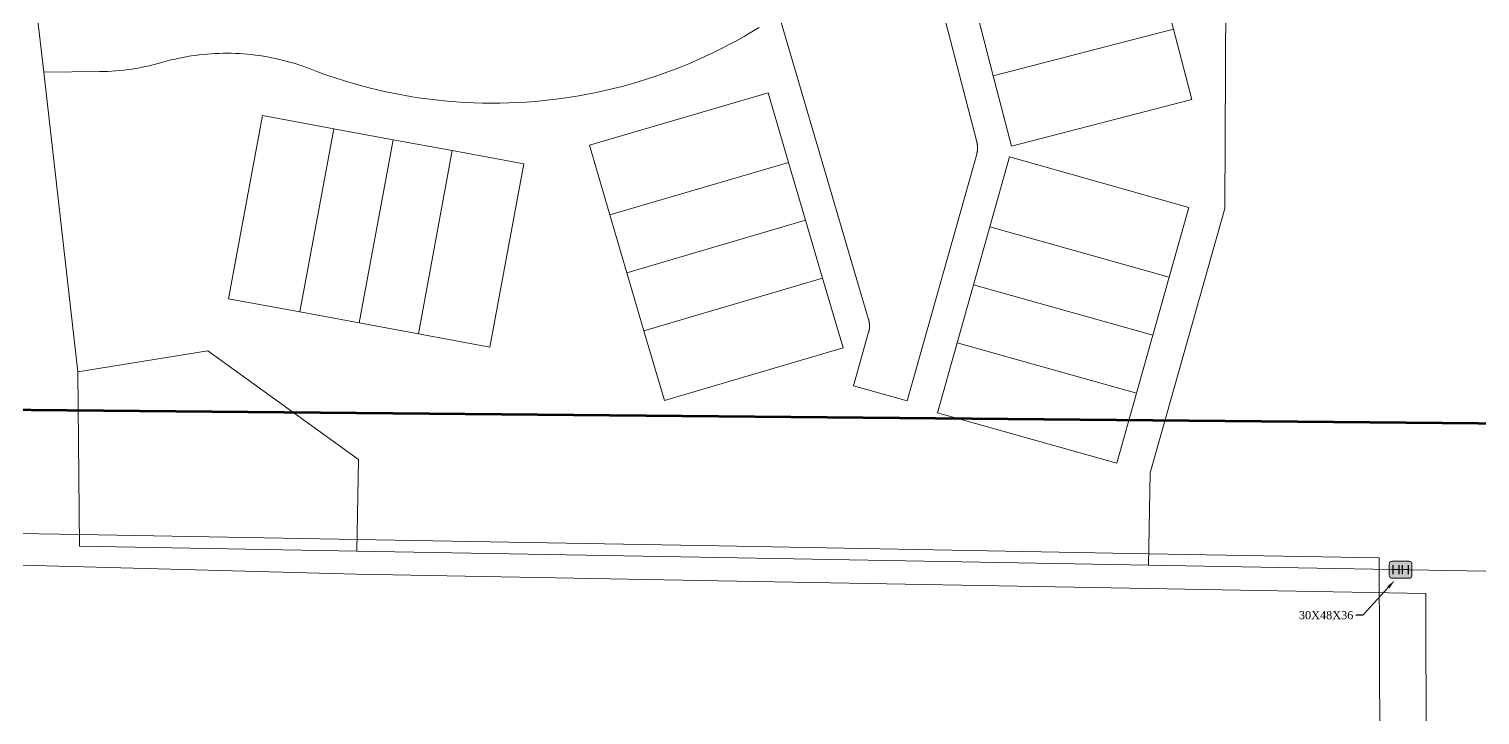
# Model space of a CAD drawing. Header units: feet. Extents: x 865220 to 2774701, y -2240498 to 961524.
# Drawn here: x 2767417 to 2768043, y 957301 to 957597 of the extents above; entities that cross this region are included whole.
import ezdxf
from ezdxf import colors
from ezdxf.entities.mleader import LeaderData, LeaderLine
from ezdxf.enums import TextEntityAlignment as Align
from ezdxf.lldxf.tags import DXFTag
from ezdxf.math import Vec2, Vec3

# ---------------------------------------------------------------- set-up
doc = ezdxf.new("R2010")
doc.units = ezdxf.units.FT
doc.header["$LTSCALE"] = 0.015
doc.header["$MEASUREMENT"] = 0
for name, color, linetype, lineweight in [('216A', 112, '216A', 5), ('DETAIL', 7, 'Continuous', 5), ('F1', 112, 'F1', 5), ('Parcels', 7, 'Continuous', 0), ('PROP_TEL', 6, 'Continuous', 5), ('Route_3_PSAs', 1, 'Continuous', 100), ('RUNNING LINE (UNDERGROUND)', 10, 'Continuous', 40)]:
    doc.layers.add(name, color=color, linetype=linetype, lineweight=lineweight)
doc.layers.add('TELEPHONE STRUCT-PROP', color=6, linetype='Continuous')
doc.styles.add('Line', font='txt.shx', dxfattribs={"height": 3})
doc.styles.get("Standard").update_dxf_attribs({"font": 'times.ttf'})
doc.styles.add('Utilities', font='arial.ttf', dxfattribs={"height": 2.5})
tags = doc.linetypes.add('216A', pattern='A,80,-5,["216A",Line,S=1.5,R=0,X=0,Y=-1.5],-24', length=109).pattern_tags.tags
tags[6] = DXFTag(74, 10)
tags = doc.linetypes.add('F1', pattern='A,15,-5,["F1",Line,S=1.5,R=0,X=0,Y=-1.5],-12', length=32).pattern_tags.tags
tags[6] = DXFTag(74, 10)

# ---------------------------------------------------------------- blocks, each defined once
blk = doc.blocks.new('NEW HH')
at = {"ltscale": 40, "true_color": 0xffffff}
h = blk.add_hatch(color=7, dxfattribs=at)
h.dxf.hatch_style = 1
h.paths.add_polyline_path([(-0.0611, -0.0305, 0.414214), (-0.0458, -0.0458), (0.0458, -0.0458, 0.414214), (0.0611, -0.0305), (0.0611, 0.0305, 0.414214), (0.0458, 0.0458), (-0.0458, 0.0458, 0.414214), (-0.0611, 0.0305)])
at = {"layer": 'RUNNING LINE (UNDERGROUND)', "color": 6, "lineweight": 0, "const_width": 0.005, "flags": 128}
blk.add_lwpolyline([(-0.0611, 0.0305), (-0.0611, -0.0305, 0.414214), (-0.0458, -0.0458), (0.0458, -0.0458, 0.414214), (0.0611, -0.0305), (0.0611, 0.0305, 0.414214), (0.0458, 0.0458), (-0.0458, 0.0458, 0.414214)], format="xyb", close=True, dxfattribs=at)
at = {"layer": 'TELEPHONE STRUCT-PROP', "color": 18, "true_color": 0x000000, "style": 'Utilities'}
blk.add_text('HH', height=0.05, dxfattribs=at).set_placement((0, 0), align=Align.MIDDLE_CENTER)

msp = doc.modelspace()

# ---------------------------------------------------------------- linework, layer by layer
at = {"layer": '216A', "lineweight": 5, "ltscale": 100, "flags": 128}
msp.add_lwpolyline([(2767356.47, 957015.33), (2767376.1, 957028.14), (2767376.76, 957081.3), (2767379.63, 957212.41), (2767338.93, 957238.59), (2767344.49, 957367.84), (2767558.49, 957361.97), (2767714.65, 957359.18), (2767900.01, 957355.87), (2768019.78, 957353.72), (2768020.51, 957006.12), (2768020.79, 956873.01), (2768020.26, 956779.74), (2768020.08, 956769.66), (2768019.46, 956759.38), (2768018.4, 956749.13), (2768005.37, 956739.88)], dxfattribs=at)
at = {"layer": 'F1', "lineweight": 5, "ltscale": 100, "flags": 128}
msp.add_lwpolyline([(2762748.33, 957374.81), (2762960.37, 957419), (2762983.49, 957423.51), (2763006.68, 957427.66), (2763029.92, 957431.45), (2763053.23, 957434.87), (2763076.58, 957437.93), (2763099.98, 957440.63), (2763123.42, 957442.95), (2763146.89, 957444.92), (2763170.4, 957446.51), (2763193.92, 957447.74), (2763217.46, 957448.6), (2763241.01, 957449.09), (2763264.56, 957449.21), (2763288.09, 957448.96), (2763898.42, 957437.84), (2763911.65, 957437.59), (2764110.47, 957433.97), (2764258.82, 957431.26), (2764344.8, 957429.7), (2764430.77, 957428.13), (2764613.84, 957424.79), (2764650.81, 957424.12), (2764872.03, 957420.08), (2765091.05, 957416.09), (2765115.56, 957415.64), (2765165.75, 957414.74), (2765179.39, 957414.5), (2765198.72, 957414.15), (2765220.29, 957413.77), (2765320.9, 957411.97), (2765350.61, 957411.44), (2765465.5, 957409.39), (2765557.35, 957407.74), (2765675.45, 957405.63), (2765910.62, 957401.43), (2766045.82, 957399.01), (2766177.34, 957396.66), (2766178.33, 957401.65), (2766182.9, 957401.56), (2766276.74, 957399.88), (2766369.02, 957398.24), (2766416.48, 957397.39), (2766466.57, 957396.49), (2766552.35, 957394.96), (2766638.35, 957393.42), (2766724.36, 957391.88), (2766738.36, 957391.63), (2766810.37, 957390.35), (2766896.38, 957388.81), (2766982.39, 957387.27), (2767065.39, 957385.79), (2767068.4, 957385.73), (2767154.41, 957384.2), (2767240.41, 957382.66), (2767439.22, 957379.1), (2767558.76, 957376.97), (2767714.92, 957374.18), (2767900.28, 957370.86), (2767999.75, 957369.08), (2768000.51, 957006.08), (2768000.79, 956873.04), (2768000.26, 956779.98), (2767999.2, 956770.45), (2767998.88, 956761.04), (2767996.64, 956751.79), (2767993.37, 956744.46)], dxfattribs=at)
at = {"layer": 'Parcels', "lineweight": 5}
for p, q in [((2767933.92, 957674.44), (2767933.05, 957519.74)), ((2767798.34, 957655.53), (2767826.13, 957548.42)), ((2767904.42, 957622.25), (2767910.95, 957597.09)), ((2767419.19, 957617.56), (2767423.65, 957578.55)), ((2767740.8, 957603.41), (2767779.44, 957471.88)), ((2767826.67, 957602.08), (2767833.2, 957576.91)), ((2767722.42, 957592.08), (2767725.73, 957593.94)), ((2767729.02, 957595.86), (2767725.73, 957593.94)), ((2767732.27, 957597.84), (2767729.02, 957595.86)), ((2767910.95, 957597.09), (2767833.2, 957576.91)), ((2767910.95, 957597.09), (2767910.95, 957597.09)), ((2767918.82, 957566.76), (2767910.95, 957597.09)), ((2767712.28, 957586.85), (2767715.69, 957588.53)), ((2767719.07, 957590.28), (2767715.69, 957588.53)), ((2767719.07, 957590.28), (2767722.42, 957592.08)), ((2767466.79, 957580.78), (2767465.08, 957580.44)), ((2767468.5, 957581.14), (2767466.79, 957580.78)), ((2767470.2, 957581.53), (2767468.5, 957581.14)), ((2767471.89, 957581.96), (2767470.2, 957581.53)), ((2767471.89, 957581.96), (2767474.64, 957582.71)), ((2767474.64, 957582.71), (2767476.93, 957583.34)), ((2767478.62, 957583.77), (2767476.93, 957583.34)), ((2767480.32, 957584.17), (2767478.62, 957583.77)), ((2767482.02, 957584.55), (2767480.32, 957584.17)), ((2767482.02, 957584.55), (2767483.73, 957584.89)), ((2767483.73, 957584.89), (2767485.45, 957585.2)), ((2767485.45, 957585.2), (2767487.17, 957585.48)), ((2767487.17, 957585.48), (2767488.9, 957585.73)), ((2767490.63, 957585.96), (2767488.9, 957585.73)), ((2767490.63, 957585.96), (2767492.37, 957586.15)), ((2767494.1, 957586.31), (2767492.37, 957586.15)), ((2767495.84, 957586.44), (2767494.1, 957586.31)), ((2767495.84, 957586.44), (2767497.59, 957586.54)), ((2767497.59, 957586.54), (2767499.33, 957586.61)), ((2767501.07, 957586.65), (2767499.33, 957586.61)), ((2767502.82, 957586.66), (2767501.07, 957586.65)), ((2767502.82, 957586.66), (2767504.56, 957586.64)), ((2767506.31, 957586.58), (2767504.56, 957586.64)), ((2767508.05, 957586.5), (2767506.31, 957586.58)), ((2767508.05, 957586.5), (2767509.79, 957586.39)), ((2767509.79, 957586.39), (2767511.53, 957586.25)), ((2767511.53, 957586.25), (2767513.27, 957586.07)), ((2767513.27, 957586.07), (2767515, 957585.87)), ((2767516.73, 957585.63), (2767515, 957585.87)), ((2767516.73, 957585.63), (2767518.46, 957585.37)), ((2767518.46, 957585.37), (2767520.18, 957585.08)), ((2767521.89, 957584.75), (2767520.18, 957585.08)), ((2767523.6, 957584.4), (2767521.89, 957584.75)), ((2767523.6, 957584.4), (2767525.3, 957584.01)), ((2767525.3, 957584.01), (2767527, 957583.6)), ((2767528.69, 957583.16), (2767527, 957583.6)), ((2767528.69, 957583.16), (2767530.37, 957582.69)), ((2767532.04, 957582.18), (2767530.37, 957582.69)), ((2767533.7, 957581.65), (2767532.04, 957582.18)), ((2767533.7, 957581.65), (2767535.35, 957581.09)), ((2767537, 957580.51), (2767535.35, 957581.09)), ((2767698.36, 957580.71), (2767694.82, 957579.33)), ((2767698.36, 957580.71), (2767701.88, 957582.15)), ((2767705.37, 957583.66), (2767701.88, 957582.15)), ((2767705.37, 957583.66), (2767708.84, 957585.22)), ((2767712.28, 957586.85), (2767708.84, 957585.22)), ((2767447.73, 957578.77), (2767423.65, 957578.55)), ((2767423.65, 957578.55), (2767438.42, 957449.21)), ((2767449.47, 957578.8), (2767447.73, 957578.77)), ((2767451.22, 957578.86), (2767449.47, 957578.8)), ((2767451.22, 957578.86), (2767452.96, 957578.95)), ((2767454.7, 957579.07), (2767452.96, 957578.95)), ((2767454.7, 957579.07), (2767456.44, 957579.23)), ((2767458.18, 957579.41), (2767456.44, 957579.23)), ((2767458.18, 957579.41), (2767459.91, 957579.62)), ((2767461.64, 957579.87), (2767459.91, 957579.62)), ((2767463.36, 957580.14), (2767461.64, 957579.87)), ((2767465.08, 957580.44), (2767463.36, 957580.14)), ((2767537, 957580.51), (2767538.63, 957579.89)), ((2767538.63, 957579.89), (2767542.19, 957578.54)), ((2767542.19, 957578.54), (2767545.77, 957577.26)), ((2767549.37, 957576.04), (2767545.77, 957577.26)), ((2767549.37, 957576.04), (2767552.99, 957574.89)), ((2767556.64, 957573.79), (2767552.99, 957574.89)), ((2767680.42, 957574.43), (2767676.77, 957573.36)), ((2767680.42, 957574.43), (2767684.05, 957575.56)), ((2767684.05, 957575.56), (2767687.66, 957576.75)), ((2767687.66, 957576.75), (2767691.25, 957578.01)), ((2767694.82, 957579.33), (2767691.25, 957578.01)), ((2767833.2, 957576.91), (2767841.07, 957546.59)), ((2767833.2, 957576.91), (2767833.2, 957576.91)), ((2767560.3, 957572.76), (2767556.64, 957573.79)), ((2767563.98, 957571.8), (2767560.3, 957572.76)), ((2767563.98, 957571.8), (2767567.67, 957570.9)), ((2767571.38, 957570.06), (2767567.67, 957570.9)), ((2767575.1, 957569.29), (2767571.38, 957570.06)), ((2767575.1, 957569.29), (2767578.84, 957568.58)), ((2767578.84, 957568.58), (2767582.59, 957567.94)), ((2767650.77, 957567.7), (2767654.52, 957568.31)), ((2767658.26, 957568.99), (2767654.52, 957568.31)), ((2767658.26, 957568.99), (2767661.99, 957569.74)), ((2767736.14, 957569.62), (2767659.07, 957546.98)), ((2767661.99, 957569.74), (2767665.71, 957570.55)), ((2767669.41, 957571.42), (2767665.71, 957570.55)), ((2767673.1, 957572.36), (2767669.41, 957571.42)), ((2767673.1, 957572.36), (2767676.77, 957573.36)), ((2767736.14, 957569.62), (2767744.97, 957539.56)), ((2767586.35, 957567.36), (2767582.59, 957567.94)), ((2767590.12, 957566.85), (2767586.35, 957567.36)), ((2767593.9, 957566.41), (2767590.12, 957566.85)), ((2767597.68, 957566.03), (2767593.9, 957566.41)), ((2767597.68, 957566.03), (2767601.47, 957565.72)), ((2767605.27, 957565.47), (2767601.47, 957565.72)), ((2767605.27, 957565.47), (2767609.07, 957565.3)), ((2767609.07, 957565.3), (2767612.87, 957565.18)), ((2767612.87, 957565.18), (2767616.67, 957565.14)), ((2767616.67, 957565.14), (2767620.47, 957565.16)), ((2767620.47, 957565.16), (2767624.28, 957565.24)), ((2767624.28, 957565.24), (2767628.08, 957565.39)), ((2767631.87, 957565.61), (2767628.08, 957565.39)), ((2767635.67, 957565.9), (2767631.87, 957565.61)), ((2767635.67, 957565.9), (2767639.45, 957566.25)), ((2767643.23, 957566.67), (2767639.45, 957566.25)), ((2767643.23, 957566.67), (2767647.01, 957567.15)), ((2767647.01, 957567.15), (2767650.77, 957567.7)), ((2767841.07, 957546.59), (2767918.82, 957566.76)), ((2767517.94, 957559.79), (2767503.37, 957480.79)), ((2767548.75, 957554.1), (2767517.94, 957559.79)), ((2767548.75, 957554.1), (2767534.17, 957475.11)), ((2767534.17, 957475.11), (2767548.75, 957554.1)), ((2767548.75, 957554.1), (2767548.75, 957554.1)), ((2767548.75, 957554.1), (2767574.32, 957549.38)), ((2767574.32, 957549.38), (2767559.74, 957470.39)), ((2767559.74, 957470.39), (2767574.32, 957549.38)), ((2767599.88, 957544.66), (2767574.32, 957549.38)), ((2767574.32, 957549.38), (2767574.32, 957549.38)), ((2767574.32, 957549.38), (2767599.88, 957544.66)), ((2767599.88, 957544.66), (2767585.31, 957465.67)), ((2767599.88, 957544.66), (2767599.88, 957544.66)), ((2767599.88, 957544.66), (2767630.69, 957538.98)), ((2767667.9, 957516.92), (2767659.07, 957546.98)), ((2767796.05, 957436.75), (2767826.08, 957543.19)), ((2767826.12, 957543.36), (2767826.08, 957543.19)), ((2767826.12, 957543.36), (2767826.16, 957543.53)), ((2767826.13, 957548.42), (2767826.19, 957548.2)), ((2767826.2, 957543.7), (2767826.16, 957543.53)), ((2767826.19, 957548.2), (2767826.22, 957548.03)), ((2767826.24, 957543.87), (2767826.2, 957543.7)), ((2767826.26, 957547.86), (2767826.22, 957548.03)), ((2767826.28, 957544.04), (2767826.24, 957543.87)), ((2767826.29, 957547.69), (2767826.26, 957547.86)), ((2767826.31, 957544.21), (2767826.28, 957544.04)), ((2767826.32, 957547.51), (2767826.29, 957547.69)), ((2767826.31, 957544.21), (2767826.33, 957544.38)), ((2767826.35, 957547.34), (2767826.32, 957547.51)), ((2767826.36, 957544.56), (2767826.33, 957544.38)), ((2767826.35, 957547.34), (2767826.37, 957547.17)), ((2767826.38, 957544.73), (2767826.36, 957544.56)), ((2767826.39, 957546.99), (2767826.37, 957547.17)), ((2767826.4, 957544.9), (2767826.38, 957544.73)), ((2767826.41, 957546.82), (2767826.39, 957546.99)), ((2767826.42, 957545.08), (2767826.4, 957544.9)), ((2767826.42, 957546.65), (2767826.41, 957546.82)), ((2767826.42, 957546.65), (2767826.44, 957546.47)), ((2767826.42, 957545.08), (2767826.43, 957545.25)), ((2767826.43, 957545.25), (2767826.44, 957545.43)), ((2767826.44, 957546.3), (2767826.44, 957546.47)), ((2767826.45, 957546.12), (2767826.44, 957546.3)), ((2767826.45, 957545.6), (2767826.44, 957545.43)), ((2767826.45, 957545.95), (2767826.45, 957546.12)), ((2767826.45, 957545.77), (2767826.45, 957545.95)), ((2767826.45, 957545.77), (2767826.45, 957545.6)), ((2767616.11, 957459.98), (2767630.69, 957538.98)), ((2767630.69, 957538.98), (2767630.69, 957538.98)), ((2767667.9, 957516.92), (2767744.97, 957539.56)), ((2767744.97, 957539.56), (2767744.97, 957539.56)), ((2767744.97, 957539.56), (2767752.3, 957514.62)), ((2767831.78, 957511.86), (2767840.29, 957542.01)), ((2767917.6, 957520.21), (2767840.29, 957542.01)), ((2767900.91, 957405.79), (2767933.05, 957519.74)), ((2767917.6, 957520.21), (2767909.09, 957490.05)), ((2767667.9, 957516.92), (2767675.23, 957491.98)), ((2767675.23, 957491.98), (2767667.9, 957516.92)), ((2767752.3, 957514.62), (2767675.23, 957491.98)), ((2767759.62, 957489.67), (2767752.3, 957514.62)), ((2767752.3, 957514.62), (2767752.3, 957514.62)), ((2767752.3, 957514.62), (2767759.62, 957489.67)), ((2767824.73, 957486.84), (2767831.78, 957511.86)), ((2767831.78, 957511.86), (2767909.09, 957490.05)), ((2767909.09, 957490.05), (2767831.78, 957511.86)), ((2767831.78, 957511.86), (2767831.78, 957511.86)), ((2767675.23, 957491.98), (2767682.56, 957467.03)), ((2767682.56, 957467.03), (2767675.23, 957491.98)), ((2767759.62, 957489.67), (2767682.56, 957467.03)), ((2767682.56, 957467.03), (2767759.62, 957489.67)), ((2767768.45, 957459.61), (2767759.62, 957489.67)), ((2767759.62, 957489.67), (2767759.62, 957489.67)), ((2767824.73, 957486.84), (2767817.67, 957461.82)), ((2767824.73, 957486.84), (2767902.03, 957465.03)), ((2767902.03, 957465.03), (2767909.09, 957490.05)), ((2767909.09, 957490.05), (2767902.03, 957465.03)), ((2767909.09, 957490.05), (2767909.09, 957490.05)), ((2767503.37, 957480.79), (2767534.17, 957475.11)), ((2767534.17, 957475.11), (2767559.74, 957470.39)), ((2767585.31, 957465.67), (2767559.74, 957470.39)), ((2767779.49, 957471.7), (2767779.44, 957471.88)), ((2767779.49, 957471.7), (2767779.54, 957471.53)), ((2767779.58, 957471.36), (2767779.54, 957471.53)), ((2767779.58, 957471.36), (2767779.62, 957471.19)), ((2767779.65, 957471.02), (2767779.62, 957471.19)), ((2767779.69, 957470.85), (2767779.65, 957471.02)), ((2767779.69, 957470.85), (2767779.72, 957470.67)), ((2767779.74, 957470.5), (2767779.72, 957470.67)), ((2767779.74, 957470.5), (2767779.76, 957470.33)), ((2767779.76, 957470.33), (2767779.79, 957470.15)), ((2767779.78, 957467.89), (2767779.79, 957468.06)), ((2767779.8, 957469.98), (2767779.79, 957470.15)), ((2767779.79, 957468.06), (2767779.81, 957468.24)), ((2767779.82, 957469.81), (2767779.8, 957469.98)), ((2767779.81, 957468.24), (2767779.82, 957468.41)), ((2767779.82, 957469.81), (2767779.83, 957469.63)), ((2767779.83, 957468.59), (2767779.82, 957468.41)), ((2767779.84, 957469.46), (2767779.83, 957469.63)), ((2767779.84, 957468.76), (2767779.83, 957468.59)), ((2767779.84, 957469.28), (2767779.84, 957469.46)), ((2767779.84, 957469.28), (2767779.84, 957469.11)), ((2767779.84, 957469.11), (2767779.84, 957468.94)), ((2767779.84, 957468.94), (2767779.84, 957468.76)), ((2767585.31, 957465.67), (2767616.11, 957459.98)), ((2767682.56, 957467.03), (2767682.56, 957467.03)), ((2767691.39, 957436.97), (2767682.56, 957467.03)), ((2767772.96, 957443.26), (2767779.47, 957466.35)), ((2767779.52, 957466.52), (2767779.47, 957466.35)), ((2767779.52, 957466.52), (2767779.56, 957466.69)), ((2767779.56, 957466.69), (2767779.6, 957466.86)), ((2767779.6, 957466.86), (2767779.64, 957467.03)), ((2767779.67, 957467.2), (2767779.64, 957467.03)), ((2767779.67, 957467.2), (2767779.7, 957467.37)), ((2767779.73, 957467.55), (2767779.7, 957467.37)), ((2767779.73, 957467.55), (2767779.75, 957467.72)), ((2767779.75, 957467.72), (2767779.78, 957467.89)), ((2767817.67, 957461.82), (2767809.16, 957431.66)), ((2767817.67, 957461.82), (2767894.98, 957440.01)), ((2767894.98, 957440.01), (2767817.67, 957461.82)), ((2767902.03, 957465.03), (2767894.98, 957440.01)), ((2767902.03, 957465.03), (2767902.03, 957465.03)), ((2767438.42, 957449.21), (2767494.44, 957458.33)), ((2767559.37, 957411.41), (2767494.44, 957458.33)), ((2767691.39, 957436.97), (2767768.45, 957459.61)), ((2767438.42, 957449.21), (2767439.13, 957374.11)), ((2767772.96, 957443.26), (2767796.05, 957436.75)), ((2767886.47, 957409.86), (2767894.98, 957440.01)), ((2767894.98, 957440.01), (2767886.47, 957409.86)), ((2767894.98, 957440.01), (2767894.98, 957440.01)), ((2767809.16, 957431.66), (2767886.47, 957409.86)), ((2767558.67, 957371.97), (2767559.37, 957411.41)), ((2767900.19, 957365.86), (2767900.91, 957405.79)), ((2767558.67, 957371.97), (2767558.67, 957371.97))]:
    msp.add_line(p, q, dxfattribs=at)
msp.add_lwpolyline([(2767439.13, 957374.11), (2767558.67, 957371.97), (2767714.83, 957369.18), (2767900.19, 957365.86), (2768335.72, 957358.08)], dxfattribs=at)
at = {"layer": 'Route_3_PSAs', "ltscale": 50, "flags": 128}
msp.add_lwpolyline([(2765847.87, 957447.67), (2768617.23, 957421.73), (2768600.14, 956806.71), (2768477.79, 956145.17), (2768507.84, 955585.08), (2769992.35, 955585.08), (2769862.15, 953817.73), (2766205.47, 950780.91), (2765276.3, 950776.5), (2764380.6, 951883.97), (2763720.61, 951883.97), (2763786.15, 954650.6), (2764381.09, 954801.47), (2766461.24, 954801.47), (2766410.22, 955994.14), (2765829.65, 956000.33), (2765847.87, 957447.67)], dxfattribs=at)

# ---------------------------------------------------------------- block references
at = {"layer": 'PROP_TEL', "lineweight": 5, "xscale": 80, "yscale": 80, "zscale": 80}
msp.add_blockref('NEW HH', (2768008.95, 957363.92), dxfattribs=at)

# ---------------------------------------------------------------- next in the draw order: leaders
at = {"layer": 'DETAIL', "lineweight": 5, "ltscale": 5}
ml = msp.add_multileader_mtext('Standard', dxfattribs=at)
ml.set_content('30X48X36', color=256)
ml.set_leader_properties()
ml.build(insert=Vec2(0, 0))
ml.multileader.update_dxf_attribs({"has_text_frame": 1, "text_left_attachment_type": 2, "text_right_attachment_type": 2, "dogleg_length": 3})
ctx = ml.context
ctx.base_point, ctx.char_height, ctx.landing_gap_size, ctx.plane_origin = Vec3(2767964.03, 957344.33), 3.5, 1.5, Vec3(2767989.04, 957315.55)
ctx.left_attachment, ctx.right_attachment, ctx.text_align_type = 2, 2, 1
notes = []
notes.append((ctx, [(0, (1, 1, 0), (2767992.59, 957344.33), (-1, 0), 3, [(0, [(2768006.4, 957359.34)], 0, [])])]))
ctx.mtext.insert, ctx.mtext.alignment, ctx.mtext.flow_direction = Vec3(2767976.81, 957346.11), 2, 5
ctx.mtext.has_bg_fill, ctx.mtext.bg_color, ctx.mtext.bg_scale_factor, ctx.mtext.bg_transparency, ctx.mtext.use_window_bg_color = 1, -1027028792, 1.5, 0, 1
for ctx, leaders in notes:
    for number, flags, end, landing, length, lines in leaders:
        leader = LeaderData()
        leader.index, (leader.has_last_leader_line, leader.has_dogleg_vector, leader.attachment_direction) = number, flags
        leader.last_leader_point, leader.dogleg_vector, leader.dogleg_length = Vec3(end), Vec3(landing), length
        for number, points, colour, breaks in lines:
            line = LeaderLine()
            line.index, line.vertices, line.color, line.breaks = number, Vec3.list(points), colors.encode_raw_color(colour), breaks
            leader.lines.append(line)
        ctx.leaders.append(leader)

doc.saveas('drawing.dxf')
